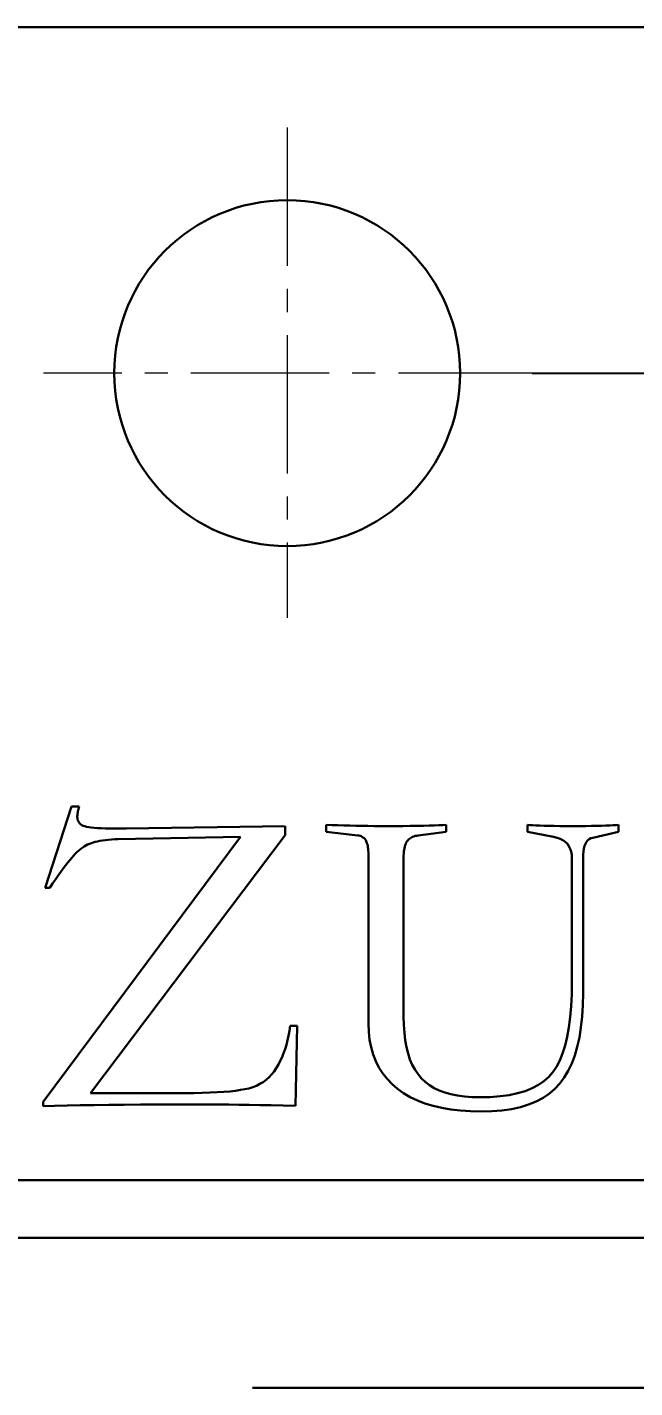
# Model space of a CAD drawing. Header units: millimetres. Extents: x -105 to 105, y -148 to 148.
# Drawn here: x 31.86 to 37.13, y 105.04 to 116.84 of the extents above; entities that cross this region are included whole.
import ezdxf

# ---------------------------------------------------------------- set-up
doc = ezdxf.new("R2010")
doc.units = ezdxf.units.MM
doc.header["$PDSIZE"] = -5
doc.linetypes.add('点画线', pattern=[18, 12, -2, 2, -2])
doc.layers.get('0').update_dxf_attribs({"lineweight": 18})
doc.styles.get("Standard").update_dxf_attribs({"font": 'txt.shx', "height": 3})
doc.dimstyles.get("Standard").update_dxf_attribs({"dimtxt": 0.18, "dimasz": 0.18, "dimexe": 0.18, "dimexo": 0.0625, "dimgap": 0.09, "dimtad": 0, "dimtih": 1, "dimtoh": 1, "dimdec": 4, "dimzin": 0, "dimdsep": 46, "dimtxsty": 'Standard', "dimcen": 0.09, "dimdle": 0.36, "dimadec": 0, "dimazin": 0, "dimtfac": 1, "dimtdec": 4, "dimtofl": 0, "dimtmove": 0, "dimatfit": 3, "dimfxl": 1, "dimtolj": 1, "dimarcsym": 0})

# ---------------------------------------------------------------- blocks, each defined once
blk = doc.blocks.new('*D9')
at = {"color": 0, "lineweight": -2, "transparency": 16777216}
for p, q in [((36.243, 113.838), (53.435, 113.838)), ((52.185, 111.338), (52.185, 87.338)), ((36.243, 84.838), (53.435, 84.838))]:
    blk.add_line(p, q, dxfattribs=at)
at = {"color": 0, "linetype": '点画线', "transparency": 16777216}
for points in [[(51.769, 111.338), (52.602, 111.338), (52.185, 113.838)], [(51.769, 87.338), (52.602, 87.338), (52.185, 84.838)]]:
    blk.add_solid(points, dxfattribs=at)
at = {"layer": 'Defpoints', "color": 0, "linetype": '点画线', "transparency": 16777216}
for p in [(35.618, 113.838), (35.618, 84.838), (52.185, 84.838)]:
    blk.add_point(p, dxfattribs=at)
at = {"color": 0, "linetype": '点画线', "transparency": 16777216, "insert": (50.06, 99.338), "char_height": 3, "attachment_point": 5, "rotation": 90}
blk.add_mtext('\\A1;29', dxfattribs=at)

msp = doc.modelspace()

# ---------------------------------------------------------------- linework, layer by layer
at = {"color": 7, "lineweight": 30, "ltscale": 0.375}
for p, q in [((41.618, 116.838), (26.618, 116.838)), ((41.618, 106.838), (26.618, 106.838)), ((41.618, 106.338), (26.618, 106.338))]:
    msp.add_line(p, q, dxfattribs=at)
at = {"linetype": '点画线', "ltscale": 0.1}
for p, q in [((34.118, 115.968), (34.118, 111.717)), ((36.282, 113.838), (32.003, 113.838))]:
    msp.add_line(p, q, dxfattribs=at)
at = {"color": 7, "lineweight": 30, "ltscale": 0.018563}
msp.add_line((32.019, 109.373), (32.247, 110.079), dxfattribs=at)
at = {"color": 7, "lineweight": 30, "ltscale": 0.001641}
msp.add_line((32.247, 110.079), (32.312, 110.079), dxfattribs=at)
at = {"color": 7, "lineweight": 30, "ltscale": 0.000175088}
msp.add_line((32.298, 110.004), (32.297, 109.997), dxfattribs=at)
at = {"color": 7, "lineweight": 30, "ltscale": 0.000161025}
msp.add_line((32.297, 109.997), (32.297, 109.991), dxfattribs=at)
at = {"color": 7, "lineweight": 30, "ltscale": 0.000335552}
msp.add_line((32.297, 109.991), (32.298, 109.977), dxfattribs=at)
at = {"color": 7, "lineweight": 30, "ltscale": 0.000203935}
msp.add_line((32.3, 110.02), (32.298, 110.012), dxfattribs=at)
at = {"color": 7, "lineweight": 30, "ltscale": 0.000189467}
msp.add_line((32.298, 110.012), (32.298, 110.004), dxfattribs=at)
at = {"color": 7, "lineweight": 30, "ltscale": 0.000314139}
msp.add_line((32.298, 109.977), (32.3, 109.965), dxfattribs=at)
at = {"color": 7, "lineweight": 30, "ltscale": 0.000217962}
msp.add_line((32.301, 110.028), (32.3, 110.02), dxfattribs=at)
at = {"color": 7, "lineweight": 30, "ltscale": 0.000232015}
msp.add_line((32.303, 110.037), (32.301, 110.028), dxfattribs=at)
at = {"color": 7, "lineweight": 30, "ltscale": 0.000247785}
msp.add_line((32.305, 110.047), (32.303, 110.037), dxfattribs=at)
at = {"color": 7, "lineweight": 30, "ltscale": 0.000262824}
msp.add_line((32.307, 110.057), (32.305, 110.047), dxfattribs=at)
at = {"color": 7, "lineweight": 30, "ltscale": 0.000276454}
msp.add_line((32.31, 110.068), (32.307, 110.057), dxfattribs=at)
at = {"color": 7, "lineweight": 30, "ltscale": 0.000292421}
msp.add_line((32.312, 110.079), (32.31, 110.068), dxfattribs=at)
at = {"color": 7, "lineweight": 30, "ltscale": 0.000299907}
msp.add_line((32.3, 109.965), (32.304, 109.954), dxfattribs=at)
at = {"color": 7, "lineweight": 30, "ltscale": 0.000293005}
msp.add_line((32.304, 109.954), (32.31, 109.943), dxfattribs=at)
at = {"color": 7, "lineweight": 30, "ltscale": 0.000293949}
msp.add_line((32.31, 109.943), (32.317, 109.934), dxfattribs=at)
at = {"color": 7, "lineweight": 30, "ltscale": 0.000302152}
msp.add_line((32.317, 109.934), (32.326, 109.926), dxfattribs=at)
at = {"color": 7, "lineweight": 30, "ltscale": 0.000318205}
msp.add_line((32.326, 109.926), (32.337, 109.919), dxfattribs=at)
at = {"color": 7, "lineweight": 30, "ltscale": 0.000340003}
msp.add_line((32.337, 109.919), (32.349, 109.913), dxfattribs=at)
at = {"color": 7, "lineweight": 30, "ltscale": 0.000366928}
msp.add_line((32.349, 109.913), (32.363, 109.908), dxfattribs=at)
at = {"color": 7, "lineweight": 30, "ltscale": 0.000397852}
msp.add_line((32.363, 109.908), (32.378, 109.904), dxfattribs=at)
at = {"color": 7, "lineweight": 30, "ltscale": 0.000458228}
msp.add_line((32.378, 109.904), (32.396, 109.9), dxfattribs=at)
at = {"color": 7, "lineweight": 30, "ltscale": 0.000546314}
msp.add_line((32.396, 109.9), (32.418, 109.898), dxfattribs=at)
at = {"color": 7, "lineweight": 30, "ltscale": 0.000635152}
msp.add_line((32.418, 109.898), (32.443, 109.895), dxfattribs=at)
at = {"color": 7, "lineweight": 30, "ltscale": 0.000724774}
msp.add_line((32.443, 109.895), (32.472, 109.893), dxfattribs=at)
at = {"color": 7, "lineweight": 30, "ltscale": 0.000814832}
msp.add_line((32.472, 109.893), (32.505, 109.892), dxfattribs=at)
at = {"color": 7, "lineweight": 30, "ltscale": 0.000904905}
msp.add_line((32.505, 109.892), (32.541, 109.89), dxfattribs=at)
at = {"color": 7, "lineweight": 30, "ltscale": 0.000995614}
msp.add_line((32.541, 109.89), (32.581, 109.89), dxfattribs=at)
at = {"color": 7, "lineweight": 30, "ltscale": 0.001086}
msp.add_line((32.581, 109.89), (32.624, 109.889), dxfattribs=at)
at = {"color": 7, "lineweight": 30, "ltscale": 0.001177}
msp.add_line((32.624, 109.889), (32.671, 109.89), dxfattribs=at)
at = {"color": 7, "lineweight": 30, "ltscale": 0.001268}
msp.add_line((32.671, 109.89), (32.722, 109.89), dxfattribs=at)
at = {"color": 7, "lineweight": 30, "ltscale": 0.034469}
msp.add_line((32.722, 109.89), (34.1, 109.909), dxfattribs=at)
at = {"color": 7, "lineweight": 30, "ltscale": 0.001931}
msp.add_line((34.1, 109.909), (34.1, 109.832), dxfattribs=at)
at = {"color": 7, "lineweight": 30, "ltscale": 0.001278}
msp.add_line((34.456, 109.921), (34.507, 109.919), dxfattribs=at)
at = {"color": 7, "lineweight": 30, "ltscale": 0.001545}
for p, q in [((34.456, 109.859), (34.456, 109.921)), ((35.498, 109.921), (35.498, 109.859)), ((36.201, 109.859), (36.201, 109.921)), ((36.993, 109.921), (36.993, 109.859)), ((34.143, 108.176), (34.205, 108.176))]:
    msp.add_line(p, q, dxfattribs=at)
at = {"color": 7, "lineweight": 30, "ltscale": 0.006898}
msp.add_line((34.73, 109.828), (34.456, 109.859), dxfattribs=at)
at = {"color": 7, "lineweight": 30, "ltscale": 0.001284}
msp.add_line((34.507, 109.919), (34.558, 109.917), dxfattribs=at)
at = {"color": 7, "lineweight": 30, "ltscale": 0.00129}
msp.add_line((34.558, 109.917), (34.61, 109.915), dxfattribs=at)
at = {"color": 7, "lineweight": 30, "ltscale": 0.001295}
msp.add_line((34.61, 109.915), (34.661, 109.914), dxfattribs=at)
at = {"color": 7, "lineweight": 30, "ltscale": 0.001301}
msp.add_line((34.661, 109.914), (34.714, 109.912), dxfattribs=at)
at = {"color": 7, "lineweight": 30, "ltscale": 0.001306}
msp.add_line((34.714, 109.912), (34.766, 109.911), dxfattribs=at)
at = {"color": 7, "lineweight": 30, "ltscale": 0.001312}
msp.add_line((34.766, 109.911), (34.818, 109.911), dxfattribs=at)
at = {"color": 7, "lineweight": 30, "ltscale": 0.001318}
msp.add_line((34.818, 109.911), (34.871, 109.91), dxfattribs=at)
at = {"color": 7, "lineweight": 30, "ltscale": 0.001324}
msp.add_line((34.871, 109.91), (34.924, 109.91), dxfattribs=at)
at = {"color": 7, "lineweight": 30, "ltscale": 0.001329}
msp.add_line((34.924, 109.91), (34.977, 109.909), dxfattribs=at)
at = {"color": 7, "lineweight": 30, "ltscale": 0.001851}
msp.add_line((34.977, 109.909), (35.051, 109.91), dxfattribs=at)
at = {"color": 7, "lineweight": 30, "ltscale": 0.001729}
msp.add_line((35.051, 109.91), (35.12, 109.91), dxfattribs=at)
at = {"color": 7, "lineweight": 30, "ltscale": 0.001607}
for p, q in [((35.12, 109.91), (35.185, 109.911)), ((35.134, 108.117), (35.142, 108.053))]:
    msp.add_line(p, q, dxfattribs=at)
at = {"color": 7, "lineweight": 30, "ltscale": 0.001486}
msp.add_line((35.185, 109.911), (35.244, 109.911), dxfattribs=at)
at = {"color": 7, "lineweight": 30, "ltscale": 0.001365}
for p, q in [((35.244, 109.911), (35.299, 109.912)), ((35.486, 107.599), (35.538, 107.584))]:
    msp.add_line(p, q, dxfattribs=at)
at = {"color": 7, "lineweight": 30, "ltscale": 0.006131}
msp.add_line((35.498, 109.859), (35.255, 109.828), dxfattribs=at)
at = {"color": 7, "lineweight": 30, "ltscale": 0.001243}
msp.add_line((35.299, 109.912), (35.348, 109.914), dxfattribs=at)
at = {"color": 7, "lineweight": 30, "ltscale": 0.001122}
msp.add_line((35.348, 109.914), (35.393, 109.915), dxfattribs=at)
at = {"color": 7, "lineweight": 30, "ltscale": 0.001}
msp.add_line((35.393, 109.915), (35.433, 109.917), dxfattribs=at)
at = {"color": 7, "lineweight": 30, "ltscale": 0.000878971}
msp.add_line((35.433, 109.917), (35.468, 109.919), dxfattribs=at)
at = {"color": 7, "lineweight": 30, "ltscale": 0.000757685}
msp.add_line((35.468, 109.919), (35.498, 109.921), dxfattribs=at)
at = {"color": 7, "lineweight": 30, "ltscale": 0.000518664}
msp.add_line((36.201, 109.921), (36.222, 109.919), dxfattribs=at)
at = {"color": 7, "lineweight": 30, "ltscale": 0.005794}
msp.add_line((36.429, 109.817), (36.201, 109.859), dxfattribs=at)
at = {"color": 7, "lineweight": 30, "ltscale": 0.000621679}
msp.add_line((36.222, 109.919), (36.247, 109.917), dxfattribs=at)
at = {"color": 7, "lineweight": 30, "ltscale": 0.000725479}
msp.add_line((36.247, 109.917), (36.276, 109.915), dxfattribs=at)
at = {"color": 7, "lineweight": 30, "ltscale": 0.000829049}
msp.add_line((36.276, 109.915), (36.309, 109.914), dxfattribs=at)
at = {"color": 7, "lineweight": 30, "ltscale": 0.000933244}
msp.add_line((36.309, 109.914), (36.346, 109.912), dxfattribs=at)
at = {"color": 7, "lineweight": 30, "ltscale": 0.001037}
msp.add_line((36.346, 109.912), (36.388, 109.911), dxfattribs=at)
at = {"color": 7, "lineweight": 30, "ltscale": 0.001141}
msp.add_line((36.388, 109.911), (36.433, 109.911), dxfattribs=at)
at = {"color": 7, "lineweight": 30, "ltscale": 0.001245}
msp.add_line((36.433, 109.911), (36.483, 109.91), dxfattribs=at)
at = {"color": 7, "lineweight": 30, "ltscale": 0.00135}
msp.add_line((36.483, 109.91), (36.537, 109.91), dxfattribs=at)
at = {"color": 7, "lineweight": 30, "ltscale": 0.001454}
msp.add_line((36.537, 109.91), (36.595, 109.909), dxfattribs=at)
at = {"color": 7, "lineweight": 30, "ltscale": 0.001455}
msp.add_line((36.595, 109.909), (36.653, 109.91), dxfattribs=at)
at = {"color": 7, "lineweight": 30, "ltscale": 0.001353}
msp.add_line((36.653, 109.91), (36.707, 109.91), dxfattribs=at)
at = {"color": 7, "lineweight": 30, "ltscale": 0.00125}
msp.add_line((36.707, 109.91), (36.757, 109.911), dxfattribs=at)
at = {"color": 7, "lineweight": 30, "ltscale": 0.001148}
msp.add_line((36.757, 109.911), (36.803, 109.911), dxfattribs=at)
at = {"color": 7, "lineweight": 30, "ltscale": 0.005739}
msp.add_line((36.993, 109.859), (36.769, 109.809), dxfattribs=at)
at = {"color": 7, "lineweight": 30, "ltscale": 0.001046}
msp.add_line((36.803, 109.911), (36.845, 109.912), dxfattribs=at)
at = {"color": 7, "lineweight": 30, "ltscale": 0.000943919}
msp.add_line((36.845, 109.912), (36.883, 109.914), dxfattribs=at)
at = {"color": 7, "lineweight": 30, "ltscale": 0.000841815}
msp.add_line((36.883, 109.914), (36.917, 109.915), dxfattribs=at)
at = {"color": 7, "lineweight": 30, "ltscale": 0.00073957}
msp.add_line((36.917, 109.915), (36.946, 109.917), dxfattribs=at)
at = {"color": 7, "lineweight": 30, "ltscale": 0.000638221}
msp.add_line((36.946, 109.917), (36.972, 109.919), dxfattribs=at)
at = {"color": 7, "lineweight": 30, "ltscale": 0.000536875}
msp.add_line((36.972, 109.919), (36.993, 109.921), dxfattribs=at)
at = {"color": 7, "lineweight": 30, "ltscale": 0.071674}
msp.add_line((32, 107.519), (33.714, 109.817), dxfattribs=at)
at = {"color": 7, "lineweight": 30, "ltscale": 0.000453535}
msp.add_line((32.372, 109.741), (32.356, 109.732), dxfattribs=at)
at = {"color": 7, "lineweight": 30, "ltscale": 0.000441595}
msp.add_line((32.387, 109.75), (32.372, 109.741), dxfattribs=at)
at = {"color": 7, "lineweight": 30, "ltscale": 0.000430942}
msp.add_line((32.403, 109.757), (32.387, 109.75), dxfattribs=at)
at = {"color": 7, "lineweight": 30, "ltscale": 0.00042219}
msp.add_line((32.419, 109.763), (32.403, 109.757), dxfattribs=at)
at = {"color": 7, "lineweight": 30, "ltscale": 0.07011}
msp.add_line((34.1, 109.832), (32.413, 107.592), dxfattribs=at)
at = {"color": 7, "lineweight": 30, "ltscale": 0.000434697}
msp.add_line((32.435, 109.768), (32.419, 109.763), dxfattribs=at)
at = {"color": 7, "lineweight": 30, "ltscale": 0.000468207}
msp.add_line((32.453, 109.773), (32.435, 109.768), dxfattribs=at)
at = {"color": 7, "lineweight": 30, "ltscale": 0.000502331}
msp.add_line((32.473, 109.777), (32.453, 109.773), dxfattribs=at)
at = {"color": 7, "lineweight": 30, "ltscale": 0.000537055}
msp.add_line((32.494, 109.781), (32.473, 109.777), dxfattribs=at)
at = {"color": 7, "lineweight": 30, "ltscale": 0.000572826}
msp.add_line((32.517, 109.785), (32.494, 109.781), dxfattribs=at)
at = {"color": 7, "lineweight": 30, "ltscale": 0.000608225}
msp.add_line((32.541, 109.788), (32.517, 109.785), dxfattribs=at)
at = {"color": 7, "lineweight": 30, "ltscale": 0.000644765}
msp.add_line((32.566, 109.791), (32.541, 109.788), dxfattribs=at)
at = {"color": 7, "lineweight": 30, "ltscale": 0.000680942}
msp.add_line((32.594, 109.794), (32.566, 109.791), dxfattribs=at)
at = {"color": 7, "lineweight": 30, "ltscale": 0.000718198}
msp.add_line((32.622, 109.796), (32.594, 109.794), dxfattribs=at)
at = {"color": 7, "lineweight": 30, "ltscale": 0.000754657}
msp.add_line((32.652, 109.797), (32.622, 109.796), dxfattribs=at)
at = {"color": 7, "lineweight": 30, "ltscale": 0.026554}
msp.add_line((33.714, 109.817), (32.652, 109.797), dxfattribs=at)
at = {"color": 7, "lineweight": 30, "ltscale": 0.000265982}
msp.add_line((34.74, 109.827), (34.73, 109.828), dxfattribs=at)
at = {"color": 7, "lineweight": 30, "ltscale": 0.000252219}
msp.add_line((34.75, 109.824), (34.74, 109.827), dxfattribs=at)
at = {"color": 7, "lineweight": 30, "ltscale": 0.000240517}
msp.add_line((34.759, 109.821), (34.75, 109.824), dxfattribs=at)
at = {"color": 7, "lineweight": 30, "ltscale": 0.000230292}
msp.add_line((34.768, 109.817), (34.759, 109.821), dxfattribs=at)
at = {"color": 7, "lineweight": 30, "ltscale": 0.000222802}
msp.add_line((34.775, 109.812), (34.768, 109.817), dxfattribs=at)
at = {"color": 7, "lineweight": 30, "ltscale": 0.000216986}
msp.add_line((34.782, 109.807), (34.775, 109.812), dxfattribs=at)
at = {"color": 7, "lineweight": 30, "ltscale": 0.000214089}
msp.add_line((34.789, 109.801), (34.782, 109.807), dxfattribs=at)
at = {"color": 7, "lineweight": 30, "ltscale": 0.000213917}
msp.add_line((34.794, 109.795), (34.789, 109.801), dxfattribs=at)
at = {"color": 7, "lineweight": 30, "ltscale": 0.000216487}
msp.add_line((34.799, 109.788), (34.794, 109.795), dxfattribs=at)
at = {"color": 7, "lineweight": 30, "ltscale": 0.000221212}
msp.add_line((34.803, 109.78), (34.799, 109.788), dxfattribs=at)
at = {"color": 7, "lineweight": 30, "ltscale": 0.000234595}
msp.add_line((34.807, 109.771), (34.803, 109.78), dxfattribs=at)
at = {"color": 7, "lineweight": 30, "ltscale": 0.000254719}
msp.add_line((34.81, 109.762), (34.807, 109.771), dxfattribs=at)
at = {"color": 7, "lineweight": 30, "ltscale": 0.000278163}
msp.add_line((34.813, 109.751), (34.81, 109.762), dxfattribs=at)
at = {"color": 7, "lineweight": 30, "ltscale": 0.00030036}
msp.add_line((34.816, 109.739), (34.813, 109.751), dxfattribs=at)
at = {"color": 7, "lineweight": 30, "ltscale": 0.000327364}
msp.add_line((35.142, 109.745), (35.138, 109.732), dxfattribs=at)
at = {"color": 7, "lineweight": 30, "ltscale": 0.000306776}
msp.add_line((35.146, 109.756), (35.142, 109.745), dxfattribs=at)
at = {"color": 7, "lineweight": 30, "ltscale": 0.000289164}
msp.add_line((35.151, 109.767), (35.146, 109.756), dxfattribs=at)
at = {"color": 7, "lineweight": 30, "ltscale": 0.000272268}
msp.add_line((35.157, 109.776), (35.151, 109.767), dxfattribs=at)
at = {"color": 7, "lineweight": 30, "ltscale": 0.000263354}
msp.add_line((35.163, 109.785), (35.157, 109.776), dxfattribs=at)
at = {"color": 7, "lineweight": 30, "ltscale": 0.000261867}
msp.add_line((35.17, 109.793), (35.163, 109.785), dxfattribs=at)
at = {"color": 7, "lineweight": 30, "ltscale": 0.000263073}
msp.add_line((35.178, 109.8), (35.17, 109.793), dxfattribs=at)
at = {"color": 7, "lineweight": 30, "ltscale": 0.000267352}
msp.add_line((35.186, 109.806), (35.178, 109.8), dxfattribs=at)
at = {"color": 7, "lineweight": 30, "ltscale": 0.000274318}
msp.add_line((35.196, 109.811), (35.186, 109.806), dxfattribs=at)
at = {"color": 7, "lineweight": 30, "ltscale": 0.000283448}
msp.add_line((35.206, 109.816), (35.196, 109.811), dxfattribs=at)
at = {"color": 7, "lineweight": 30, "ltscale": 0.000294943}
msp.add_line((35.217, 109.82), (35.206, 109.816), dxfattribs=at)
at = {"color": 7, "lineweight": 30, "ltscale": 0.000308813}
msp.add_line((35.229, 109.824), (35.217, 109.82), dxfattribs=at)
at = {"color": 7, "lineweight": 30, "ltscale": 0.00032372}
msp.add_line((35.242, 109.826), (35.229, 109.824), dxfattribs=at)
at = {"color": 7, "lineweight": 30, "ltscale": 0.000341005}
msp.add_line((35.255, 109.828), (35.242, 109.826), dxfattribs=at)
at = {"color": 7, "lineweight": 30, "ltscale": 0.000774767}
msp.add_line((36.459, 109.809), (36.429, 109.817), dxfattribs=at)
at = {"color": 7, "lineweight": 30, "ltscale": 0.0007167}
msp.add_line((36.486, 109.799), (36.459, 109.809), dxfattribs=at)
at = {"color": 7, "lineweight": 30, "ltscale": 0.000669515}
msp.add_line((36.51, 109.787), (36.486, 109.799), dxfattribs=at)
at = {"color": 7, "lineweight": 30, "ltscale": 0.000634271}
msp.add_line((36.53, 109.772), (36.51, 109.787), dxfattribs=at)
at = {"color": 7, "lineweight": 30, "ltscale": 0.000613661}
msp.add_line((36.548, 109.755), (36.53, 109.772), dxfattribs=at)
at = {"color": 7, "lineweight": 30, "ltscale": 0.000609394}
msp.add_line((36.562, 109.735), (36.548, 109.755), dxfattribs=at)
at = {"color": 7, "lineweight": 30, "ltscale": 0.000517254}
msp.add_line((36.705, 109.757), (36.698, 109.738), dxfattribs=at)
at = {"color": 7, "lineweight": 30, "ltscale": 0.000469559}
msp.add_line((36.715, 109.773), (36.705, 109.757), dxfattribs=at)
at = {"color": 7, "lineweight": 30, "ltscale": 0.000433648}
msp.add_line((36.726, 109.787), (36.715, 109.773), dxfattribs=at)
at = {"color": 7, "lineweight": 30, "ltscale": 0.000411902}
msp.add_line((36.738, 109.797), (36.726, 109.787), dxfattribs=at)
at = {"color": 7, "lineweight": 30, "ltscale": 0.000406576}
msp.add_line((36.753, 109.805), (36.738, 109.797), dxfattribs=at)
at = {"color": 7, "lineweight": 30, "ltscale": 0.000419115}
msp.add_line((36.769, 109.809), (36.753, 109.805), dxfattribs=at)
at = {"color": 7, "lineweight": 30, "ltscale": 0.000652386}
msp.add_line((32.249, 109.635), (32.232, 109.615), dxfattribs=at)
at = {"color": 7, "lineweight": 30, "ltscale": 0.000591272}
msp.add_line((32.264, 109.653), (32.249, 109.635), dxfattribs=at)
at = {"color": 7, "lineweight": 30, "ltscale": 0.000550376}
msp.add_line((32.279, 109.669), (32.264, 109.653), dxfattribs=at)
at = {"color": 7, "lineweight": 30, "ltscale": 0.000532216}
msp.add_line((32.294, 109.684), (32.279, 109.669), dxfattribs=at)
at = {"color": 7, "lineweight": 30, "ltscale": 0.000514608}
msp.add_line((32.31, 109.697), (32.294, 109.684), dxfattribs=at)
at = {"color": 7, "lineweight": 30, "ltscale": 0.000497218}
msp.add_line((32.325, 109.71), (32.31, 109.697), dxfattribs=at)
at = {"color": 7, "lineweight": 30, "ltscale": 0.000481567}
msp.add_line((32.34, 109.722), (32.325, 109.71), dxfattribs=at)
at = {"color": 7, "lineweight": 30, "ltscale": 0.000467173}
msp.add_line((32.356, 109.732), (32.34, 109.722), dxfattribs=at)
at = {"color": 7, "lineweight": 30, "ltscale": 0.000324039}
msp.add_line((34.818, 109.727), (34.816, 109.739), dxfattribs=at)
at = {"color": 7, "lineweight": 30, "ltscale": 0.000349094}
msp.add_line((34.82, 109.713), (34.818, 109.727), dxfattribs=at)
at = {"color": 7, "lineweight": 30, "ltscale": 0.000373842}
msp.add_line((34.821, 109.698), (34.82, 109.713), dxfattribs=at)
at = {"color": 7, "lineweight": 30, "ltscale": 0.000398979}
msp.add_line((34.822, 109.682), (34.821, 109.698), dxfattribs=at)
at = {"color": 7, "lineweight": 30, "ltscale": 0.000424442}
msp.add_line((34.822, 109.665), (34.822, 109.682), dxfattribs=at)
at = {"color": 7, "lineweight": 30, "ltscale": 0.00045016}
msp.add_line((34.823, 109.647), (34.822, 109.665), dxfattribs=at)
at = {"color": 7, "lineweight": 30, "ltscale": 0.036204}
msp.add_line((34.823, 108.199), (34.823, 109.647), dxfattribs=at)
at = {"color": 7, "lineweight": 30, "ltscale": 0.000443801}
msp.add_line((35.129, 109.672), (35.128, 109.654), dxfattribs=at)
at = {"color": 7, "lineweight": 30, "ltscale": 0.000470027}
msp.add_line((35.128, 109.654), (35.128, 109.635), dxfattribs=at)
at = {"color": 7, "lineweight": 30, "ltscale": 0.034466}
msp.add_line((35.128, 109.635), (35.128, 108.257), dxfattribs=at)
at = {"color": 7, "lineweight": 30, "ltscale": 0.000419642}
msp.add_line((35.13, 109.689), (35.129, 109.672), dxfattribs=at)
at = {"color": 7, "lineweight": 30, "ltscale": 0.000394663}
msp.add_line((35.132, 109.704), (35.13, 109.689), dxfattribs=at)
at = {"color": 7, "lineweight": 30, "ltscale": 0.00037044}
msp.add_line((35.135, 109.719), (35.132, 109.704), dxfattribs=at)
at = {"color": 7, "lineweight": 30, "ltscale": 0.000348744}
msp.add_line((35.138, 109.732), (35.135, 109.719), dxfattribs=at)
at = {"color": 7, "lineweight": 30, "ltscale": 0.000621405}
msp.add_line((36.573, 109.713), (36.562, 109.735), dxfattribs=at)
at = {"color": 7, "lineweight": 30, "ltscale": 0.000648862}
msp.add_line((36.581, 109.688), (36.573, 109.713), dxfattribs=at)
at = {"color": 7, "lineweight": 30, "ltscale": 0.000690054}
msp.add_line((36.586, 109.661), (36.581, 109.688), dxfattribs=at)
at = {"color": 7, "lineweight": 30, "ltscale": 0.000742638}
msp.add_line((36.587, 109.631), (36.586, 109.661), dxfattribs=at)
at = {"color": 7, "lineweight": 30, "ltscale": 0.026742}
msp.add_line((36.587, 108.562), (36.587, 109.631), dxfattribs=at)
at = {"color": 7, "lineweight": 30, "ltscale": 0.000774673}
msp.add_line((36.685, 109.662), (36.684, 109.631), dxfattribs=at)
at = {"color": 7, "lineweight": 30, "ltscale": 0.029252}
msp.add_line((36.684, 109.631), (36.684, 108.461), dxfattribs=at)
at = {"color": 7, "lineweight": 30, "ltscale": 0.000704047}
msp.add_line((36.687, 109.69), (36.685, 109.662), dxfattribs=at)
at = {"color": 7, "lineweight": 30, "ltscale": 0.000636792}
msp.add_line((36.692, 109.716), (36.687, 109.69), dxfattribs=at)
at = {"color": 7, "lineweight": 30, "ltscale": 0.000573526}
msp.add_line((36.698, 109.738), (36.692, 109.716), dxfattribs=at)
at = {"color": 7, "lineweight": 30, "ltscale": 0.000963551}
msp.add_line((32.154, 109.512), (32.131, 109.481), dxfattribs=at)
at = {"color": 7, "lineweight": 30, "ltscale": 0.000901349}
msp.add_line((32.175, 109.541), (32.154, 109.512), dxfattribs=at)
at = {"color": 7, "lineweight": 30, "ltscale": 0.000838662}
msp.add_line((32.195, 109.568), (32.175, 109.541), dxfattribs=at)
at = {"color": 7, "lineweight": 30, "ltscale": 0.000776025}
msp.add_line((32.214, 109.593), (32.195, 109.568), dxfattribs=at)
at = {"color": 7, "lineweight": 30, "ltscale": 0.00071443}
msp.add_line((32.232, 109.615), (32.214, 109.593), dxfattribs=at)
at = {"color": 7, "lineweight": 30, "ltscale": 0.001152}
msp.add_line((32.083, 109.411), (32.058, 109.373), dxfattribs=at)
at = {"color": 7, "lineweight": 30, "ltscale": 0.001089}
for p, q in [((32.108, 109.447), (32.083, 109.411)), ((33.669, 107.615), (33.713, 107.621))]:
    msp.add_line(p, q, dxfattribs=at)
at = {"color": 7, "lineweight": 30, "ltscale": 0.001027}
msp.add_line((32.131, 109.481), (32.108, 109.447), dxfattribs=at)
at = {"color": 7, "lineweight": 30, "ltscale": 0.0009655}
msp.add_line((32.058, 109.373), (32.019, 109.373), dxfattribs=at)
at = {"color": 7, "lineweight": 30, "ltscale": 0.002751}
msp.add_line((36.586, 108.452), (36.587, 108.562), dxfattribs=at)
at = {"color": 7, "lineweight": 30, "ltscale": 0.002579}
msp.add_line((36.581, 108.349), (36.586, 108.452), dxfattribs=at)
at = {"color": 7, "lineweight": 30, "ltscale": 0.00263}
msp.add_line((36.684, 108.461), (36.682, 108.356), dxfattribs=at)
at = {"color": 7, "lineweight": 30, "ltscale": 0.00241}
msp.add_line((36.573, 108.253), (36.581, 108.349), dxfattribs=at)
at = {"color": 7, "lineweight": 30, "ltscale": 0.002485}
msp.add_line((36.682, 108.356), (36.676, 108.257), dxfattribs=at)
at = {"color": 7, "lineweight": 30, "ltscale": 0.001802}
msp.add_line((35.128, 108.257), (35.129, 108.185), dxfattribs=at)
at = {"color": 7, "lineweight": 30, "ltscale": 0.002245}
msp.add_line((36.561, 108.164), (36.573, 108.253), dxfattribs=at)
at = {"color": 7, "lineweight": 30, "ltscale": 0.002345}
msp.add_line((36.676, 108.257), (36.666, 108.164), dxfattribs=at)
at = {"color": 7, "lineweight": 30, "ltscale": 0.001021}
msp.add_line((34.121, 108.052), (34.129, 108.092), dxfattribs=at)
at = {"color": 7, "lineweight": 30, "ltscale": 0.001047}
msp.add_line((34.129, 108.092), (34.137, 108.133), dxfattribs=at)
at = {"color": 7, "lineweight": 30, "ltscale": 0.001075}
msp.add_line((34.137, 108.133), (34.143, 108.176), dxfattribs=at)
at = {"color": 7, "lineweight": 30, "ltscale": 0.017286}
msp.add_line((34.205, 108.176), (34.189, 107.484), dxfattribs=at)
at = {"color": 7, "lineweight": 30, "ltscale": 0.001812}
msp.add_line((34.825, 108.126), (34.823, 108.199), dxfattribs=at)
at = {"color": 7, "lineweight": 30, "ltscale": 0.001734}
msp.add_line((34.833, 108.057), (34.825, 108.126), dxfattribs=at)
at = {"color": 7, "lineweight": 30, "ltscale": 0.001702}
msp.add_line((35.129, 108.185), (35.134, 108.117), dxfattribs=at)
at = {"color": 7, "lineweight": 30, "ltscale": 0.002085}
msp.add_line((36.546, 108.081), (36.561, 108.164), dxfattribs=at)
at = {"color": 7, "lineweight": 30, "ltscale": 0.002211}
msp.add_line((36.666, 108.164), (36.652, 108.076), dxfattribs=at)
at = {"color": 7, "lineweight": 30, "ltscale": 0.000949625}
msp.add_line((34.087, 107.94), (34.099, 107.976), dxfattribs=at)
at = {"color": 7, "lineweight": 30, "ltscale": 0.000971413}
msp.add_line((34.099, 107.976), (34.111, 108.013), dxfattribs=at)
at = {"color": 7, "lineweight": 30, "ltscale": 0.00099477}
msp.add_line((34.111, 108.013), (34.121, 108.052), dxfattribs=at)
at = {"color": 7, "lineweight": 30, "ltscale": 0.001666}
msp.add_line((34.845, 107.992), (34.833, 108.057), dxfattribs=at)
at = {"color": 7, "lineweight": 30, "ltscale": 0.001611}
msp.add_line((34.863, 107.93), (34.845, 107.992), dxfattribs=at)
at = {"color": 7, "lineweight": 30, "ltscale": 0.001517}
msp.add_line((35.142, 108.053), (35.152, 107.993), dxfattribs=at)
at = {"color": 7, "lineweight": 30, "ltscale": 0.001431}
msp.add_line((35.152, 107.993), (35.166, 107.938), dxfattribs=at)
at = {"color": 7, "lineweight": 30, "ltscale": 0.001784}
msp.add_line((36.507, 107.938), (36.528, 108.006), dxfattribs=at)
at = {"color": 7, "lineweight": 30, "ltscale": 0.00193}
msp.add_line((36.528, 108.006), (36.546, 108.081), dxfattribs=at)
at = {"color": 7, "lineweight": 30, "ltscale": 0.001964}
msp.add_line((36.634, 107.995), (36.612, 107.92), dxfattribs=at)
at = {"color": 7, "lineweight": 30, "ltscale": 0.002084}
msp.add_line((36.652, 108.076), (36.634, 107.995), dxfattribs=at)
at = {"color": 7, "lineweight": 30, "ltscale": 0.000895685}
msp.add_line((34.041, 107.841), (34.058, 107.873), dxfattribs=at)
at = {"color": 7, "lineweight": 30, "ltscale": 0.000911457}
msp.add_line((34.058, 107.873), (34.073, 107.906), dxfattribs=at)
at = {"color": 7, "lineweight": 30, "ltscale": 0.00092925}
msp.add_line((34.073, 107.906), (34.087, 107.94), dxfattribs=at)
at = {"color": 7, "lineweight": 30, "ltscale": 0.001569}
msp.add_line((34.886, 107.871), (34.863, 107.93), dxfattribs=at)
at = {"color": 7, "lineweight": 30, "ltscale": 0.001542}
msp.add_line((34.914, 107.816), (34.886, 107.871), dxfattribs=at)
at = {"color": 7, "lineweight": 30, "ltscale": 0.001354}
msp.add_line((35.166, 107.938), (35.183, 107.886), dxfattribs=at)
at = {"color": 7, "lineweight": 30, "ltscale": 0.001285}
msp.add_line((35.183, 107.886), (35.203, 107.839), dxfattribs=at)
at = {"color": 7, "lineweight": 30, "ltscale": 0.001523}
msp.add_line((36.454, 107.823), (36.482, 107.877), dxfattribs=at)
at = {"color": 7, "lineweight": 30, "ltscale": 0.001647}
msp.add_line((36.482, 107.877), (36.507, 107.938), dxfattribs=at)
at = {"color": 7, "lineweight": 30, "ltscale": 0.001856}
msp.add_line((36.612, 107.92), (36.586, 107.85), dxfattribs=at)
at = {"color": 7, "lineweight": 30, "ltscale": 0.000829973}
msp.add_line((33.96, 107.732), (33.983, 107.756), dxfattribs=at)
at = {"color": 7, "lineweight": 30, "ltscale": 0.000844306}
msp.add_line((33.983, 107.756), (34.004, 107.782), dxfattribs=at)
at = {"color": 7, "lineweight": 30, "ltscale": 0.000863784}
msp.add_line((34.004, 107.782), (34.023, 107.811), dxfattribs=at)
at = {"color": 7, "lineweight": 30, "ltscale": 0.000881653}
msp.add_line((34.023, 107.811), (34.041, 107.841), dxfattribs=at)
at = {"color": 7, "lineweight": 30, "ltscale": 0.001529}
msp.add_line((34.947, 107.765), (34.914, 107.816), dxfattribs=at)
at = {"color": 7, "lineweight": 30, "ltscale": 0.001531}
msp.add_line((34.984, 107.717), (34.947, 107.765), dxfattribs=at)
at = {"color": 7, "lineweight": 30, "ltscale": 0.001224}
msp.add_line((35.203, 107.839), (35.227, 107.796), dxfattribs=at)
at = {"color": 7, "lineweight": 30, "ltscale": 0.001176}
msp.add_line((35.227, 107.796), (35.253, 107.757), dxfattribs=at)
at = {"color": 7, "lineweight": 30, "ltscale": 0.00114}
msp.add_line((35.253, 107.757), (35.282, 107.722), dxfattribs=at)
at = {"color": 7, "lineweight": 30, "ltscale": 0.001401}
msp.add_line((36.345, 107.697), (36.387, 107.734), dxfattribs=at)
at = {"color": 7, "lineweight": 30, "ltscale": 0.001371}
msp.add_line((36.387, 107.734), (36.423, 107.776), dxfattribs=at)
at = {"color": 7, "lineweight": 30, "ltscale": 0.001412}
msp.add_line((36.423, 107.776), (36.454, 107.823), dxfattribs=at)
at = {"color": 7, "lineweight": 30, "ltscale": 0.001673}
msp.add_line((36.555, 107.787), (36.521, 107.729), dxfattribs=at)
at = {"color": 7, "lineweight": 30, "ltscale": 0.001758}
msp.add_line((36.586, 107.85), (36.555, 107.787), dxfattribs=at)
at = {"color": 7, "lineweight": 30, "ltscale": 0.000972319}
msp.add_line((33.713, 107.621), (33.751, 107.627), dxfattribs=at)
at = {"color": 7, "lineweight": 30, "ltscale": 0.000898887}
msp.add_line((33.751, 107.627), (33.786, 107.635), dxfattribs=at)
at = {"color": 7, "lineweight": 30, "ltscale": 0.000872214}
msp.add_line((33.786, 107.635), (33.819, 107.646), dxfattribs=at)
at = {"color": 7, "lineweight": 30, "ltscale": 0.000850117}
msp.add_line((33.819, 107.646), (33.851, 107.658), dxfattribs=at)
at = {"color": 7, "lineweight": 30, "ltscale": 0.000833885}
msp.add_line((33.851, 107.658), (33.881, 107.673), dxfattribs=at)
at = {"color": 7, "lineweight": 30, "ltscale": 0.00082379}
msp.add_line((33.881, 107.673), (33.909, 107.69), dxfattribs=at)
at = {"color": 7, "lineweight": 30, "ltscale": 0.000819113}
msp.add_line((33.909, 107.69), (33.935, 107.71), dxfattribs=at)
at = {"color": 7, "lineweight": 30, "ltscale": 0.000821433}
msp.add_line((33.935, 107.71), (33.96, 107.732), dxfattribs=at)
at = {"color": 7, "lineweight": 30, "ltscale": 0.001549}
msp.add_line((35.027, 107.672), (34.984, 107.717), dxfattribs=at)
at = {"color": 7, "lineweight": 30, "ltscale": 0.001581}
msp.add_line((35.076, 107.631), (35.027, 107.672), dxfattribs=at)
at = {"color": 7, "lineweight": 30, "ltscale": 0.001617}
msp.add_line((35.128, 107.594), (35.076, 107.631), dxfattribs=at)
at = {"color": 7, "lineweight": 30, "ltscale": 0.001133}
msp.add_line((35.282, 107.722), (35.315, 107.691), dxfattribs=at)
at = {"color": 7, "lineweight": 30, "ltscale": 0.001154}
msp.add_line((35.315, 107.691), (35.352, 107.663), dxfattribs=at)
at = {"color": 7, "lineweight": 30, "ltscale": 0.00119}
msp.add_line((35.352, 107.663), (35.393, 107.638), dxfattribs=at)
at = {"color": 7, "lineweight": 30, "ltscale": 0.001238}
msp.add_line((35.393, 107.638), (35.437, 107.617), dxfattribs=at)
at = {"color": 7, "lineweight": 30, "ltscale": 0.001296}
msp.add_line((35.437, 107.617), (35.486, 107.599), dxfattribs=at)
at = {"color": 7, "lineweight": 30, "ltscale": 0.001626}
msp.add_line((36.182, 107.612), (36.243, 107.636), dxfattribs=at)
at = {"color": 7, "lineweight": 30, "ltscale": 0.001532}
msp.add_line((36.243, 107.636), (36.297, 107.665), dxfattribs=at)
at = {"color": 7, "lineweight": 30, "ltscale": 0.001456}
msp.add_line((36.297, 107.665), (36.345, 107.697), dxfattribs=at)
at = {"color": 7, "lineweight": 30, "ltscale": 0.001596}
msp.add_line((36.44, 107.631), (36.392, 107.59), dxfattribs=at)
at = {"color": 7, "lineweight": 30, "ltscale": 0.001578}
msp.add_line((36.483, 107.677), (36.44, 107.631), dxfattribs=at)
at = {"color": 7, "lineweight": 30, "ltscale": 0.001605}
msp.add_line((36.521, 107.729), (36.483, 107.677), dxfattribs=at)
at = {"color": 7, "lineweight": 30, "ltscale": 0.000965881}
msp.add_line((32, 107.48), (32, 107.519), dxfattribs=at)
at = {"color": 7, "lineweight": 30, "ltscale": 0.01844}
msp.add_line((32.413, 107.592), (33.15, 107.592), dxfattribs=at)
at = {"color": 7, "lineweight": 30, "ltscale": 0.002045}
for p, q in [((33.15, 107.592), (33.232, 107.593)), ((33.611, 107.494), (33.529, 107.495))]:
    msp.add_line(p, q, dxfattribs=at)
at = {"color": 7, "lineweight": 30, "ltscale": 0.001924}
msp.add_line((33.232, 107.593), (33.309, 107.594), dxfattribs=at)
at = {"color": 7, "lineweight": 30, "ltscale": 0.001804}
msp.add_line((33.309, 107.594), (33.381, 107.596), dxfattribs=at)
at = {"color": 7, "lineweight": 30, "ltscale": 0.001683}
msp.add_line((33.381, 107.596), (33.449, 107.598), dxfattribs=at)
at = {"color": 7, "lineweight": 30, "ltscale": 0.001564}
msp.add_line((33.449, 107.598), (33.511, 107.601), dxfattribs=at)
at = {"color": 7, "lineweight": 30, "ltscale": 0.001444}
msp.add_line((33.511, 107.601), (33.569, 107.605), dxfattribs=at)
at = {"color": 7, "lineweight": 30, "ltscale": 0.001325}
msp.add_line((33.569, 107.605), (33.622, 107.609), dxfattribs=at)
at = {"color": 7, "lineweight": 30, "ltscale": 0.001207}
msp.add_line((33.622, 107.609), (33.669, 107.615), dxfattribs=at)
at = {"color": 7, "lineweight": 30, "ltscale": 0.001655}
msp.add_line((35.185, 107.56), (35.128, 107.594), dxfattribs=at)
at = {"color": 7, "lineweight": 30, "ltscale": 0.001706}
msp.add_line((35.247, 107.531), (35.185, 107.56), dxfattribs=at)
at = {"color": 7, "lineweight": 30, "ltscale": 0.001766}
msp.add_line((35.313, 107.505), (35.247, 107.531), dxfattribs=at)
at = {"color": 7, "lineweight": 30, "ltscale": 0.001838}
msp.add_line((35.383, 107.483), (35.313, 107.505), dxfattribs=at)
at = {"color": 7, "lineweight": 30, "ltscale": 0.001441}
msp.add_line((35.538, 107.584), (35.595, 107.572), dxfattribs=at)
at = {"color": 7, "lineweight": 30, "ltscale": 0.001525}
msp.add_line((35.595, 107.572), (35.655, 107.564), dxfattribs=at)
at = {"color": 7, "lineweight": 30, "ltscale": 0.001614}
msp.add_line((35.655, 107.564), (35.72, 107.559), dxfattribs=at)
at = {"color": 7, "lineweight": 30, "ltscale": 0.001708}
msp.add_line((35.72, 107.559), (35.788, 107.558), dxfattribs=at)
at = {"color": 7, "lineweight": 30, "ltscale": 0.00228}
msp.add_line((35.788, 107.558), (35.879, 107.56), dxfattribs=at)
at = {"color": 7, "lineweight": 30, "ltscale": 0.002132}
msp.add_line((35.879, 107.56), (35.964, 107.566), dxfattribs=at)
at = {"color": 7, "lineweight": 30, "ltscale": 0.00199}
msp.add_line((35.964, 107.566), (36.043, 107.577), dxfattribs=at)
at = {"color": 7, "lineweight": 30, "ltscale": 0.001858}
msp.add_line((36.043, 107.577), (36.116, 107.593), dxfattribs=at)
at = {"color": 7, "lineweight": 30, "ltscale": 0.001736}
msp.add_line((36.116, 107.593), (36.182, 107.612), dxfattribs=at)
at = {"color": 7, "lineweight": 30, "ltscale": 0.00177}
msp.add_line((36.277, 107.522), (36.212, 107.495), dxfattribs=at)
at = {"color": 7, "lineweight": 30, "ltscale": 0.001693}
msp.add_line((36.337, 107.553), (36.277, 107.522), dxfattribs=at)
at = {"color": 7, "lineweight": 30, "ltscale": 0.001635}
msp.add_line((36.392, 107.59), (36.337, 107.553), dxfattribs=at)
at = {"color": 7, "lineweight": 30, "ltscale": 0.002518}
msp.add_line((32.1, 107.483), (32, 107.48), dxfattribs=at)
at = {"color": 7, "lineweight": 30, "ltscale": 0.002686}
msp.add_line((32.208, 107.486), (32.1, 107.483), dxfattribs=at)
at = {"color": 7, "lineweight": 30, "ltscale": 0.002854}
msp.add_line((32.322, 107.488), (32.208, 107.486), dxfattribs=at)
at = {"color": 7, "lineweight": 30, "ltscale": 0.003021}
msp.add_line((32.443, 107.49), (32.322, 107.488), dxfattribs=at)
at = {"color": 7, "lineweight": 30, "ltscale": 0.003189}
msp.add_line((32.57, 107.492), (32.443, 107.49), dxfattribs=at)
at = {"color": 7, "lineweight": 30, "ltscale": 0.003357}
msp.add_line((32.705, 107.493), (32.57, 107.492), dxfattribs=at)
at = {"color": 7, "lineweight": 30, "ltscale": 0.003525}
msp.add_line((32.846, 107.495), (32.705, 107.493), dxfattribs=at)
at = {"color": 7, "lineweight": 30, "ltscale": 0.003693}
msp.add_line((32.993, 107.495), (32.846, 107.495), dxfattribs=at)
at = {"color": 7, "lineweight": 30, "ltscale": 0.003861}
msp.add_line((33.148, 107.496), (32.993, 107.495), dxfattribs=at)
at = {"color": 7, "lineweight": 30, "ltscale": 0.004029}
msp.add_line((33.309, 107.496), (33.148, 107.496), dxfattribs=at)
at = {"color": 7, "lineweight": 30, "ltscale": 0.001732}
msp.add_line((33.378, 107.496), (33.309, 107.496), dxfattribs=at)
at = {"color": 7, "lineweight": 30, "ltscale": 0.001836}
msp.add_line((33.452, 107.495), (33.378, 107.496), dxfattribs=at)
at = {"color": 7, "lineweight": 30, "ltscale": 0.001941}
msp.add_line((33.529, 107.495), (33.452, 107.495), dxfattribs=at)
at = {"color": 7, "lineweight": 30, "ltscale": 0.002149}
msp.add_line((33.697, 107.493), (33.611, 107.494), dxfattribs=at)
at = {"color": 7, "lineweight": 30, "ltscale": 0.002254}
msp.add_line((33.787, 107.492), (33.697, 107.493), dxfattribs=at)
at = {"color": 7, "lineweight": 30, "ltscale": 0.002358}
msp.add_line((33.881, 107.49), (33.787, 107.492), dxfattribs=at)
at = {"color": 7, "lineweight": 30, "ltscale": 0.002462}
msp.add_line((33.98, 107.488), (33.881, 107.49), dxfattribs=at)
at = {"color": 7, "lineweight": 30, "ltscale": 0.002567}
msp.add_line((34.082, 107.487), (33.98, 107.488), dxfattribs=at)
at = {"color": 7, "lineweight": 30, "ltscale": 0.002671}
msp.add_line((34.189, 107.484), (34.082, 107.487), dxfattribs=at)
at = {"color": 7, "lineweight": 30, "ltscale": 0.001917}
msp.add_line((35.458, 107.466), (35.383, 107.483), dxfattribs=at)
at = {"color": 7, "lineweight": 30, "ltscale": 0.002003}
msp.add_line((35.537, 107.452), (35.458, 107.466), dxfattribs=at)
at = {"color": 7, "lineweight": 30, "ltscale": 0.002098}
msp.add_line((35.62, 107.442), (35.537, 107.452), dxfattribs=at)
at = {"color": 7, "lineweight": 30, "ltscale": 0.002197}
msp.add_line((35.708, 107.436), (35.62, 107.442), dxfattribs=at)
at = {"color": 7, "lineweight": 30, "ltscale": 0.002302}
msp.add_line((35.8, 107.434), (35.708, 107.436), dxfattribs=at)
at = {"color": 7, "lineweight": 30, "ltscale": 0.002344}
msp.add_line((35.893, 107.437), (35.8, 107.434), dxfattribs=at)
at = {"color": 7, "lineweight": 30, "ltscale": 0.00221}
msp.add_line((35.981, 107.444), (35.893, 107.437), dxfattribs=at)
at = {"color": 7, "lineweight": 30, "ltscale": 0.002083}
msp.add_line((36.064, 107.456), (35.981, 107.444), dxfattribs=at)
at = {"color": 7, "lineweight": 30, "ltscale": 0.001967}
msp.add_line((36.141, 107.473), (36.064, 107.456), dxfattribs=at)
at = {"color": 7, "lineweight": 30, "ltscale": 0.001862}
msp.add_line((36.212, 107.495), (36.141, 107.473), dxfattribs=at)
at = {"color": 7, "lineweight": 30, "ltscale": 0.14}
msp.add_line((33.818, 105.038), (39.418, 105.038), dxfattribs=at)
at = {"color": 7, "lineweight": 30}
msp.add_circle((34.118, 113.838), 1.5, dxfattribs=at)

# ---------------------------------------------------------------- dimensions: what is measured, and where the dimension line sits
at = {"linetype": '点画线'}
dim = msp.add_linear_dim(base=(52.185, 84.838), p1=(35.618, 113.838), p2=(35.618, 84.838), angle=90, dimstyle='Standard', override={"dimtxt": 2.5, "dimasz": 2.5, "dimexe": 1.25, "dimexo": 0.625, "dimgap": 0.625, "dimtad": 1, "dimtih": 0, "dimtoh": 0, "dimdec": 2, "dimzin": 8, "dimdsep": 44, "dimdle": 5, "dimtdec": 2, "dimtofl": 1, "dimatfit": 0, "dimarcsym": 1}, dxfattribs=at)
dim.commit()
dim.dimension.update_dxf_attribs({"geometry": '*D9', "text_midpoint": (50.06, 99.338)})

doc.saveas('drawing.dxf')
